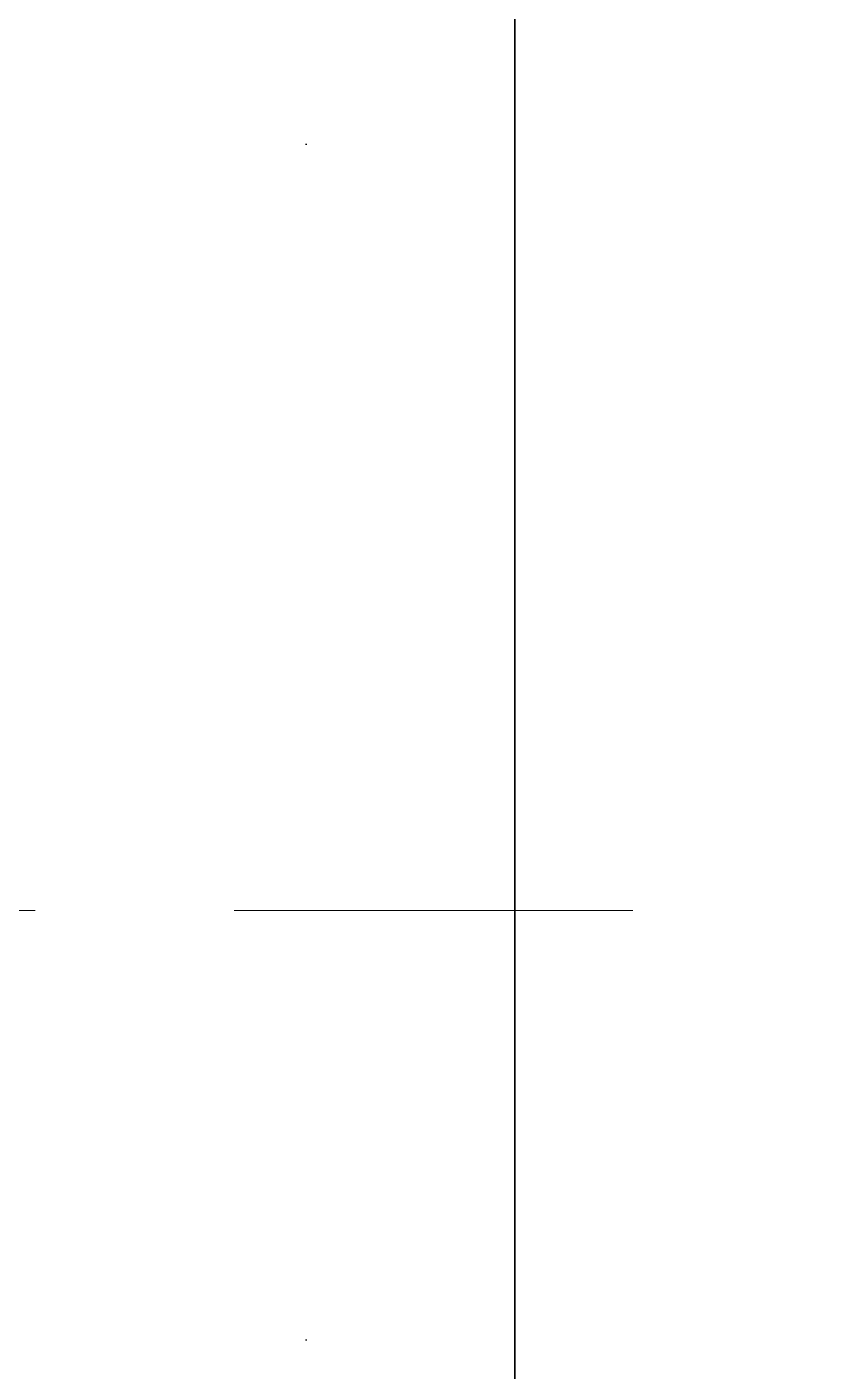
# Model space of a CAD drawing. Header units: millimetres. Extents: x 17 to 218440, y 21 to 53693.
# Drawn here: x 40454.6 to 40701.9, y 10115.3 to 10536.9 of the extents above; entities that cross this region are included whole.
import ezdxf

# ---------------------------------------------------------------- set-up
doc = ezdxf.new("R2010")
doc.units = ezdxf.units.MM
doc.header["$MEASUREMENT"] = 0
doc.linetypes.add('HIDDEN2', pattern=[0.1875, 0.125, -0.0625])
doc.layers.add('AS', color=8, linetype='HIDDEN2', lineweight=5)
doc.layers.add('tampak', color=7, linetype='Continuous')

# ---------------------------------------------------------------- blocks, each defined once
blk = doc.blocks.new('OUTDOOR')
at = {"layer": 'tampak', "transparency": 33554687}
h = blk.add_hatch(dxfattribs=at)
h.set_pattern_fill('DOTS', scale=3000)
h.set_pattern_definition([(0, (2854.53, 0), (93.75, 187.5), [0, -187.5])])
h.paths.add_polyline_path([(1832617.56, 55399.79), (1829266.1, 55399.79), (1829266.1, 55248.33), (1829016.1, 55248.33), (1827567.56, 55248.33), (1827567.56, 53294.79), (1827573.64, 53294.79), (1827573.64, 53188.33), (1828173.64, 53188.33), (1828173.64, 49758.33), (1828023.64, 49757.97), (1828023.64, 49756.87), (1827567.56, 49756.87), (1827567.56, 44386.87), (1833117.56, 44386.87), (1833054.49, 44637.17), (1832872.15, 44637.17), (1832872.25, 44636.45), (1832871.64, 44637.17), (1832617.56, 44637.17)])
h.paths.add_polyline_path([(1827765.96, 54105.94), (1828642.31, 54105.94), (1828642.31, 54329.46), (1827765.96, 54329.46)], flags=24)
h.paths.add_polyline_path([(1827819.18, 54370.2), (1828589.09, 54370.2), (1828589.09, 54593.73), (1827819.18, 54593.73)], flags=24)
blk.add_lwpolyline([(1832617.56, 55399.79), (1832617.56, 44637.17), (1833117.56, 44637.17)])
blk = doc.blocks.new('GRID')
at = {"layer": 'AS', "ltscale": 1000}
blk.add_line((1814299.96, 47220.6), (1830263.03, 47220.6), dxfattribs=at)

msp = doc.modelspace()

# ---------------------------------------------------------------- linework, layer by layer
msp.add_lwpolyline([(41107.71, 18438.99), (41107.71, 7676.37), (40607.71, 7676.37), (40607.71, 18438.99), (41107.71, 18438.99)])

# ---------------------------------------------------------------- block references
for name, p in [('GRID', (-1789155.31, -36960.8)), ('OUTDOOR', (-1792009.85, -36960.8))]:
    msp.add_blockref(name, p)

doc.saveas('drawing.dxf')
